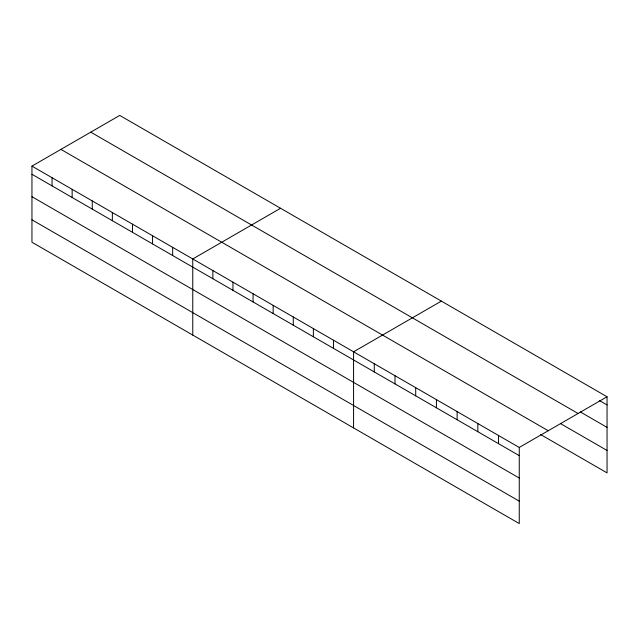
<?xml version="1.0" encoding="UTF-8"?>
<svg xmlns="http://www.w3.org/2000/svg" width="639" height="639" viewBox="0 0 639 639"><rect width="100%" height="100%" fill="white"/><g stroke="black" fill="none" stroke-linecap="round" stroke-linejoin="round"><path stroke-width="0.96" d="M31.95 166.116L519.259 447.46L519.259 523.573L31.95 242.229L31.95 166.116L119.741 115.427L607.05 396.771L607.05 472.884L540.602 434.528M280.553 208.274L192.762 258.955L192.762 335.076M441.365 301.113L353.575 351.801L353.575 427.914M519.259 447.46L607.05 396.771M599.286 400.453L607.05 404.934M580.3 411.915L607.05 427.363M90.77 132.153L578.079 413.497M560.451 423.561L607.05 450.463M60.921 149.39L548.23 430.734M31.95 174.279L519.259 455.623M31.95 196.7L519.259 478.044M31.95 219.808L519.259 501.152M498.548 435.502L498.548 443.666M477.836 423.545L477.836 431.708M457.125 411.588L457.125 419.751M436.413 399.631L436.413 407.794M415.701 387.673L415.701 395.837M394.998 375.716L394.998 383.879M374.286 363.759L374.286 371.922M333.47 340.196L333.47 348.359M313.374 328.59L313.374 336.753M293.269 316.984L293.269 325.147M273.165 305.378L273.165 313.541M253.068 293.772L253.068 301.935M232.963 282.166L232.963 290.338M212.867 270.561L212.867 278.732M172.658 247.349L172.658 255.52M152.561 235.743L152.561 243.914M132.457 224.137L132.457 232.308M112.352 212.531L112.352 220.703M92.256 200.926L92.256 209.097M72.151 189.32L72.151 197.491M52.055 177.722L52.055 185.885"/></g></svg>
